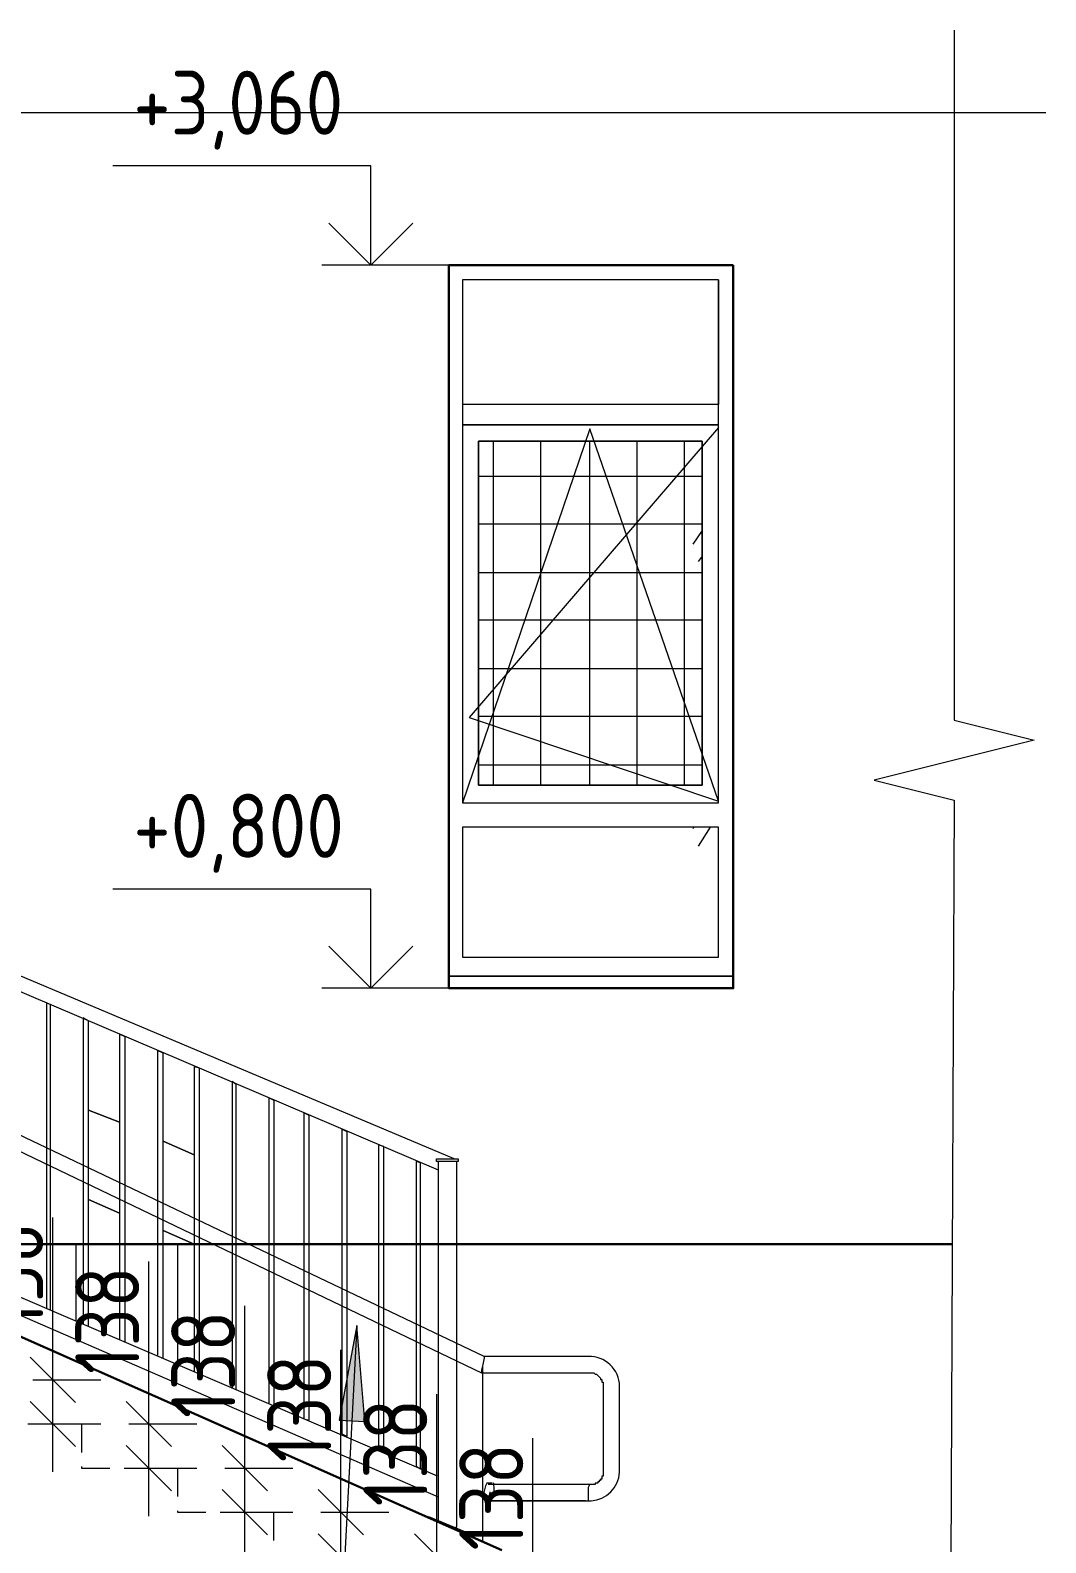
# Model space of a CAD drawing. Header units: millimetres. Extents: x 504091 to 2165846, y 135022 to 442887.
# Drawn here: x 1178321 to 1181494, y 263203 to 267930 of the extents above; entities that cross this region are included whole.
import ezdxf

# ---------------------------------------------------------------- set-up
doc = ezdxf.new("R2010")
doc.units = ezdxf.units.MM
doc.linetypes.add('Hidden', pattern=[7.14375, 4.7625, -2.38125])
doc.layers.get('Defpoints').update_dxf_attribs({"color": 255})
doc.layers.add('+АР_Вспомогательная', color=7, linetype='Continuous', lineweight=9)
doc.layers.add('размеры', color=7, linetype='Continuous', lineweight=9)
for name, color, linetype in [('PDF _Аннотация', 7, 'Continuous'), ('PDF _Линии', 7, 'Continuous'), ('PDF _Стены внутренние', 7, 'Continuous'), ('PDF _Стены наружные', 7, 'Continuous'), ('PDF _Текст', 7, 'Continuous'), ('PDF _Узлы', 7, 'Continuous')]:
    doc.layers.add(name, color=color, linetype=linetype)
for name, color, linetype, true_color in [('PDF _Ограждение', 7, 'Continuous', 0x7f7f7f), ('PDF _Окна', 7, 'Continuous', 0x383e42), ('PDF _Стены штриховка поверхности', 7, 'Continuous', 0xcacbcc)]:
    doc.layers.add(name, color=color, linetype=linetype, true_color=true_color)
doc.styles.add('GOST Common_1', font='GOST_Common.ttf', dxfattribs={"width": 0.9, "height": 250})
doc.styles.add('GOST Common_6', font='GOST_Common.ttf', dxfattribs={"width": 0.9, "height": 200})
doc.dimstyles.new('ADSK_Основной_2_5_мм', dxfattribs={"dimscale": 304.8, "dimtxt": 251.428749, "dimasz": 0.463911, "dimexe": 0.492126, "dimexo": 0.492126, "dimgap": 0.098425, "dimtad": 1, "dimdec": 3, "dimrnd": 0.001, "dimdsep": 46, "dimtxsty": 'GOST Common_1', "dimblk1": 'OBLIQUE', "dimblk2": 'OBLIQUE', "dimsah": 1, "dimcen": 0.09, "dimdle": 0.492126, "dimazin": 2, "dimtfac": 1, "dimtdec": 4, "dimtix": 1, "dimtmove": 0, "dimatfit": 3, "dimfxl": 0, "dimtvp": 1, "dimtolj": 1, "dimtzin": 0, "dimlwd": 20, "dimlwe": 20, "dimarcsym": 0})

# ---------------------------------------------------------------- blocks, each defined once
blk = doc.blocks.new('_Oblique')
at = {"color": 0, "linetype": 'ByBlock', "lineweight": -2}
blk.add_line((-0.5, -0.5), (0.5, 0.5), dxfattribs=at)
blk = doc.blocks.new('*D2155')
at = {"layer": 'Defpoints', "color": 0, "lineweight": 20, "transparency": 16777216}
for p in [(1177280.8, 263760.5), (1179680.8, 262989.6), (1179680.8, 262936.2)]:
    blk.add_point(p, dxfattribs=at)
at = {"layer": 'размеры', "color": 0, "transparency": 16777216}
for p, q in [((1177280.8, 263610.5), (1177280.8, 262786.2)), ((1177130.8, 262936.2), (1179830.8, 262936.2)), ((1179680.8, 262839.6), (1179680.8, 262786.2))]:
    blk.add_line(p, q, dxfattribs=at)
at = {"layer": 'размеры', "color": 0, "transparency": 16777216, "xscale": 141.4, "yscale": 141.4, "zscale": 141.4, "rotation": 180}
blk.add_blockref('_Oblique', (1177280.8, 262936.2), dxfattribs=at)
at = {"layer": 'размеры', "color": 0, "transparency": 16777216, "xscale": 141.4, "yscale": 141.4, "zscale": 141.4}
blk.add_blockref('_Oblique', (1179680.8, 262936.2), dxfattribs=at)
at = {"layer": 'размеры', "color": 0, "lineweight": 20, "transparency": 16777216, "insert": (1178480.8, 263066.2), "char_height": 200, "attachment_point": 5, "style": 'GOST Common_6'}
blk.add_mtext('\\A1;2400', dxfattribs=at)
blk = doc.blocks.new('*D2158')
at = {"layer": 'Defpoints', "color": 0, "lineweight": 20, "transparency": 16777216}
for p in [(1178179.1, 263712.3), (1178391.7, 263712.3), (1178180.8, 263574.3)]:
    blk.add_point(p, dxfattribs=at)
at = {"layer": 'размеры', "color": 0, "transparency": 16777216}
for p, q in [((1178391.7, 263712.3), (1178391.7, 264219.7)), ((1178329.1, 263712.3), (1178541.7, 263712.3)), ((1178391.7, 263424.3), (1178391.7, 263712.3)), ((1178330.8, 263574.3), (1178541.7, 263574.3))]:
    blk.add_line(p, q, dxfattribs=at)
at = {"layer": 'размеры', "color": 0, "transparency": 16777216, "xscale": 141.4, "yscale": 141.4, "zscale": 141.4}
for p, rotation in [((1178391.7, 263712.3), 90), ((1178391.7, 263574.3), 270)]:
    blk.add_blockref('_Oblique', p, dxfattribs=dict(at, rotation=rotation))
at = {"layer": 'размеры', "color": 0, "lineweight": 20, "transparency": 16777216, "insert": (1178261.7, 264036.7), "char_height": 200, "attachment_point": 5, "rotation": 90, "style": 'GOST Common_6'}
blk.add_mtext('\\A1;138', dxfattribs=at)
blk = doc.blocks.new('*D2159')
at = {"layer": 'Defpoints', "color": 0, "lineweight": 20, "transparency": 16777216}
for p in [(1178479.1, 263574.3), (1178691.7, 263574.3), (1178480.8, 263436.3)]:
    blk.add_point(p, dxfattribs=at)
at = {"layer": 'размеры', "color": 0, "transparency": 16777216}
for p, q in [((1178691.7, 263574.3), (1178691.7, 264081.7)), ((1178629.1, 263574.3), (1178841.7, 263574.3)), ((1178691.7, 263286.3), (1178691.7, 263574.3)), ((1178630.8, 263436.3), (1178841.7, 263436.3))]:
    blk.add_line(p, q, dxfattribs=at)
at = {"layer": 'размеры', "color": 0, "transparency": 16777216, "xscale": 141.4, "yscale": 141.4, "zscale": 141.4}
for p, rotation in [((1178691.7, 263574.3), 90), ((1178691.7, 263436.3), 270)]:
    blk.add_blockref('_Oblique', p, dxfattribs=dict(at, rotation=rotation))
at = {"layer": 'размеры', "color": 0, "lineweight": 20, "transparency": 16777216, "insert": (1178561.7, 263898.7), "char_height": 200, "attachment_point": 5, "rotation": 90, "style": 'GOST Common_6'}
blk.add_mtext('\\A1;138', dxfattribs=at)
blk = doc.blocks.new('*D2160')
at = {"layer": 'Defpoints', "color": 0, "lineweight": 20, "transparency": 16777216}
for p in [(1178779.1, 263436.3), (1178991.7, 263436.3), (1178780.8, 263298.3)]:
    blk.add_point(p, dxfattribs=at)
at = {"layer": 'размеры', "color": 0, "transparency": 16777216}
for p, q in [((1178991.7, 263436.3), (1178991.7, 263943.7)), ((1178929.1, 263436.3), (1179141.7, 263436.3)), ((1178991.7, 263148.3), (1178991.7, 263436.3)), ((1178930.8, 263298.3), (1179141.7, 263298.3))]:
    blk.add_line(p, q, dxfattribs=at)
at = {"layer": 'размеры', "color": 0, "transparency": 16777216, "xscale": 141.4, "yscale": 141.4, "zscale": 141.4}
for p, rotation in [((1178991.7, 263436.3), 90), ((1178991.7, 263298.3), 270)]:
    blk.add_blockref('_Oblique', p, dxfattribs=dict(at, rotation=rotation))
at = {"layer": 'размеры', "color": 0, "lineweight": 20, "transparency": 16777216, "insert": (1178861.7, 263760.7), "char_height": 200, "attachment_point": 5, "rotation": 90, "style": 'GOST Common_6'}
blk.add_mtext('\\A1;138', dxfattribs=at)
blk = doc.blocks.new('*D2161')
at = {"layer": 'Defpoints', "color": 0, "lineweight": 20, "transparency": 16777216}
for p in [(1179079.1, 263298.3), (1179291.7, 263298.3), (1179080.8, 263160.3)]:
    blk.add_point(p, dxfattribs=at)
at = {"layer": 'размеры', "color": 0, "transparency": 16777216}
for p, q in [((1179291.7, 263298.3), (1179291.7, 263805.7)), ((1179229.1, 263298.3), (1179441.7, 263298.3)), ((1179291.7, 263010.3), (1179291.7, 263298.3)), ((1179230.8, 263160.3), (1179441.7, 263160.3))]:
    blk.add_line(p, q, dxfattribs=at)
at = {"layer": 'размеры', "color": 0, "transparency": 16777216, "xscale": 141.4, "yscale": 141.4, "zscale": 141.4}
for p, rotation in [((1179291.7, 263298.3), 90), ((1179291.7, 263160.3), 270)]:
    blk.add_blockref('_Oblique', p, dxfattribs=dict(at, rotation=rotation))
at = {"layer": 'размеры', "color": 0, "lineweight": 20, "transparency": 16777216, "insert": (1179161.7, 263622.7), "char_height": 200, "attachment_point": 5, "rotation": 90, "style": 'GOST Common_6'}
blk.add_mtext('\\A1;138', dxfattribs=at)
blk = doc.blocks.new('*D2162')
at = {"layer": 'Defpoints', "color": 0, "lineweight": 20, "transparency": 16777216}
for p in [(1179379.1, 263160.3), (1179591.7, 263160.3), (1179380.8, 263022.3)]:
    blk.add_point(p, dxfattribs=at)
at = {"layer": 'размеры', "color": 0, "transparency": 16777216}
for p, q in [((1179591.7, 263160.3), (1179591.7, 263667.7)), ((1179529.1, 263160.3), (1179741.7, 263160.3)), ((1179591.7, 262872.3), (1179591.7, 263160.3)), ((1179530.8, 263022.3), (1179741.7, 263022.3))]:
    blk.add_line(p, q, dxfattribs=at)
at = {"layer": 'размеры', "color": 0, "transparency": 16777216, "xscale": 141.4, "yscale": 141.4, "zscale": 141.4}
for p, rotation in [((1179591.7, 263160.3), 90), ((1179591.7, 263022.3), 270)]:
    blk.add_blockref('_Oblique', p, dxfattribs=dict(at, rotation=rotation))
at = {"layer": 'размеры', "color": 0, "lineweight": 20, "transparency": 16777216, "insert": (1179461.7, 263484.7), "char_height": 200, "attachment_point": 5, "rotation": 90, "style": 'GOST Common_6'}
blk.add_mtext('\\A1;138', dxfattribs=at)
blk = doc.blocks.new('*D2163')
at = {"layer": 'Defpoints', "color": 0, "lineweight": 20, "transparency": 16777216}
for p in [(1179679.1, 263022.3), (1179891.7, 263022.3), (1179680.8, 262884.3)]:
    blk.add_point(p, dxfattribs=at)
at = {"layer": 'размеры', "color": 0, "transparency": 16777216}
for p, q in [((1179891.7, 263022.3), (1179891.7, 263529.7)), ((1179829.1, 263022.3), (1180041.7, 263022.3)), ((1179891.7, 262734.3), (1179891.7, 263022.3)), ((1179830.8, 262884.3), (1180041.7, 262884.3))]:
    blk.add_line(p, q, dxfattribs=at)
at = {"layer": 'размеры', "color": 0, "transparency": 16777216, "xscale": 141.4, "yscale": 141.4, "zscale": 141.4}
for p, rotation in [((1179891.7, 263022.3), 90), ((1179891.7, 262884.3), 270)]:
    blk.add_blockref('_Oblique', p, dxfattribs=dict(at, rotation=rotation))
at = {"layer": 'размеры', "color": 0, "lineweight": 20, "transparency": 16777216, "insert": (1179761.7, 263346.7), "char_height": 200, "attachment_point": 5, "rotation": 90, "style": 'GOST Common_6'}
blk.add_mtext('\\A1;138', dxfattribs=at)

msp = doc.modelspace()

# ---------------------------------------------------------------- hatches: boundary and pattern name
at = {"layer": 'PDF _Аннотация', "transparency": 33554687}
msp.add_hatch(color=256, dxfattribs=at).paths.add_polyline_path([(1179366.3856, 263586.0645), (1179340.9899, 263882.3469), (1179285.966, 263586.0645), (1179366.3856, 263581.8319)])
at = {"layer": 'PDF _Ограждение', "true_color": 0xf7fbf5, "transparency": 33554559}
msp.add_hatch(color=7, dxfattribs=at).paths.add_polyline_path([(1179573.7833, 263281.3169), (1179565.318, 263285.5495), (1179565.318, 263281.3169), (1179649.9702, 263247.456), (1179662.668, 263238.9908), (1179675.3658, 263234.7582), (1179675.3658, 263238.9908), (1179658.4354, 263247.456)])

# ---------------------------------------------------------------- linework, layer by layer
at = {"layer": '+АР_Вспомогательная', "color": 7, "linetype": 'Continuous', "ltscale": 50}
for points in [[(1174264.1605, 267673.1313), (1177832.6094, 267673.1313), (1177895.1094, 267923.1313), (1178020.1094, 267423.1313), (1178082.6094, 267673.1313), (1181493.8528, 267673.1313)], [(1181207.8478, 267930.3938), (1181207.8478, 265774.273), (1181457.8478, 265711.773), (1180957.8478, 265586.773), (1181207.8478, 265524.273), (1181195.0778, 262665.5389)]]:
    msp.add_lwpolyline(points, dxfattribs=at)
at = {"layer": 'PDF _Аннотация', "lineweight": 20}
for p, q in [((1179674.9554, 267196.4775), (1179232.2281, 267196.4775)), ((1179674.9554, 264936.2658), (1179232.2281, 264936.2658))]:
    msp.add_line(p, q, dxfattribs=at)
for points in [[(1179253.663, 267327.675), (1179384.8605, 267196.4775), (1179384.8605, 267506.1037), (1178579.3076, 267506.1037)], [(1179384.8605, 267196.4775), (1179516.0581, 267327.675)], [(1179253.663, 265067.4634), (1179384.8605, 264936.2658), (1179384.8605, 265245.892), (1178579.3076, 265245.892)], [(1179384.8605, 264936.2658), (1179516.0581, 265067.4634)]]:
    msp.add_lwpolyline(points, dxfattribs=at)
at = {"layer": 'PDF _Аннотация', "lineweight": 9}
msp.add_lwpolyline([(1179340.9899, 263882.3469), (1179214.0117, 261448.5985), (1180166.3481, 261448.5985)], dxfattribs=at)
msp.add_lwpolyline([(1179340.9899, 263882.3469), (1179285.966, 263586.0645), (1179366.3856, 263581.8319)], close=True, dxfattribs=at)
at = {"layer": 'PDF _Линии', "lineweight": 30}
msp.add_line((1179793.8788, 263179.7343), (1177305.1064, 264284.4445), dxfattribs=at)
msp.add_lwpolyline([(1180517.6544, 267196.4775), (1180517.6544, 264936.2658), (1180517.6544, 266235.6759), (1180517.6544, 264936.2658), (1179628.8071, 264936.2658), (1179628.8071, 267196.4775)], close=True, dxfattribs=at)
at = {"layer": 'PDF _Линии', "lineweight": 9, "ltscale": 3.360255}
msp.add_lwpolyline([(1180471.0957, 266688.5647), (1179692.2962, 265782.7871), (1180471.0957, 265520.3655), (1180068.9982, 266684.3321), (1179671.1332, 265516.1329)], dxfattribs=at)
at = {"layer": 'PDF _Линии', "lineweight": 9}
msp.add_lwpolyline([(1180420.3045, 266646.2387), (1179721.9245, 266646.2387), (1179721.9245, 265571.1568), (1180420.3045, 265571.1568)], close=True, dxfattribs=at)
at = {"layer": 'PDF _Линии', "lineweight": 30, "ltscale": 96.897667}
msp.add_lwpolyline([(1177643.7149, 264136.3033), (1181203.8376, 264136.3033)], dxfattribs=at)
at = {"layer": 'PDF _Ограждение', "color": 7, "lineweight": 9}
for p, q in [((1179734.6223, 263759.9077), (1179730.3897, 263742.9772)), ((1179730.3897, 263742.9772), (1179730.3897, 263734.512)), ((1179738.8549, 263781.0707), (1179734.6223, 263759.9077)), ((1180064.7656, 263785.3033), (1179738.8549, 263785.3033)), ((1179738.8549, 263785.3033), (1179738.8549, 263781.0707)), ((1179730.3897, 263734.512), (1180064.7656, 263734.512)), ((1180064.7656, 263734.512), (1180068.9982, 263734.512)), ((1180068.9982, 263734.512), (1180073.2308, 263734.512)), ((1180073.2308, 263734.512), (1180077.4634, 263734.512)), ((1180077.4634, 263734.512), (1180081.696, 263734.512)), ((1180081.696, 263734.512), (1180085.9286, 263730.2794)), ((1180085.9286, 263730.2794), (1180090.1612, 263730.2794)), ((1180090.1612, 263730.2794), (1180094.3938, 263726.0468)), ((1180094.3938, 263726.0468), (1180098.6264, 263721.8142)), ((1180098.6264, 263721.8142), (1180102.859, 263717.5816)), ((1180102.859, 263717.5816), (1180102.859, 263713.349)), ((1180102.859, 263713.349), (1180107.0916, 263713.349)), ((1180107.0916, 263713.349), (1180107.0916, 263709.1164)), ((1180107.0916, 263709.1164), (1180107.0916, 263704.8838)), ((1180107.0916, 263704.8838), (1180111.3242, 263704.8838)), ((1180111.3242, 263704.8838), (1180111.3242, 263700.6512)), ((1180111.3242, 263700.6512), (1180111.3242, 263696.4186)), ((1180111.3242, 263696.4186), (1180111.3242, 263692.186)), ((1180111.3242, 263692.186), (1180111.3242, 263423.3968)), ((1180162.1155, 263423.3968), (1180162.1155, 263692.186)), ((1180111.3242, 263410.6989), (1180107.0916, 263410.6989)), ((1180107.0916, 263410.6989), (1180107.0916, 263406.4663)), ((1180111.3242, 263423.3968), (1180111.3242, 263419.1641)), ((1180111.3242, 263419.1641), (1180111.3242, 263414.9315)), ((1180111.3242, 263414.9315), (1180111.3242, 263410.6989)), ((1179738.8549, 263364.1403), (1179734.6223, 263347.2098)), ((1179743.0875, 263381.0707), (1179738.8549, 263364.1403)), ((1179747.3201, 263389.5359), (1179743.0875, 263381.0707)), ((1179764.2505, 263389.5359), (1179747.3201, 263389.5359)), ((1180068.9982, 263385.3033), (1179751.5527, 263385.3033)), ((1180064.7656, 263376.8381), (1180068.9982, 263385.3033)), ((1180064.7656, 263359.9077), (1180064.7656, 263376.8381)), ((1180073.2308, 263385.3033), (1180068.9982, 263385.3033)), ((1180077.4634, 263385.3033), (1180073.2308, 263385.3033)), ((1180081.696, 263385.3033), (1180077.4634, 263385.3033)), ((1180085.9286, 263385.3033), (1180081.696, 263385.3033)), ((1180090.1612, 263389.5359), (1180085.9286, 263389.5359)), ((1180085.9286, 263389.5359), (1180085.9286, 263385.3033)), ((1180094.3938, 263389.5359), (1180090.1612, 263389.5359)), ((1180098.6264, 263393.7685), (1180094.3938, 263393.7685)), ((1180094.3938, 263393.7685), (1180094.3938, 263389.5359)), ((1180102.859, 263398.0011), (1180098.6264, 263398.0011)), ((1180098.6264, 263398.0011), (1180098.6264, 263393.7685)), ((1180107.0916, 263402.2337), (1180102.859, 263402.2337)), ((1180102.859, 263402.2337), (1180102.859, 263398.0011)), ((1180107.0916, 263406.4663), (1180107.0916, 263402.2337)), ((1179734.6223, 263347.2098), (1179734.6223, 263338.7446)), ((1179734.6223, 263338.7446), (1179764.2505, 263338.7446)), ((1179751.5527, 263334.512), (1180064.7656, 263334.512)), ((1180064.7656, 263342.9772), (1180064.7656, 263359.9077)), ((1180064.7656, 263334.512), (1180064.7656, 263342.9772)), ((1180064.7656, 263334.512), (1180068.9982, 263334.512)), ((1180068.9982, 263334.512), (1180073.2308, 263334.512))]:
    msp.add_line(p, q, dxfattribs=at)
at = {"layer": 'PDF _Ограждение', "color": 7, "lineweight": 0, "true_color": 0xfafafa}
for p, q in [((1180064.7656, 263385.3033), (1180064.7656, 263385.3033)), ((1180064.7656, 263385.3033), (1180064.7656, 263385.3033)), ((1180064.7656, 263385.3033), (1180064.7656, 263385.3033)), ((1180145.1851, 263372.6055), (1180145.1851, 263372.6055)), ((1180145.1851, 263372.6055), (1180145.1851, 263372.6055)), ((1180145.1851, 263372.6055), (1180145.1851, 263372.6055)), ((1180056.3004, 263334.512), (1179751.5527, 263334.512)), ((1179751.5527, 263334.512), (1180056.3004, 263334.512))]:
    msp.add_line(p, q, dxfattribs=at)
at = {"layer": 'PDF _Ограждение', "color": 250, "lineweight": 0, "true_color": 0x383e42}
msp.add_line((1179734.6223, 263338.7446), (1179734.6223, 263338.7446), dxfattribs=at)
msp.add_line((1179734.6223, 263338.7446), (1179734.6223, 263338.7446), dxfattribs=at)
msp.add_line((1179734.6223, 263338.7446), (1179734.6223, 263338.7446), dxfattribs=at)
at = {"layer": 'PDF _Ограждение', "color": 7, "lineweight": 9}
for points in [[(1179645.7376, 264402.9575), (1177114.6391, 265469.5742), (1177114.6391, 265427.2481), (1179594.9463, 264369.0966)], [(1178384.421, 263928.9056), (1178384.421, 264885.4746), (1178371.7231, 264889.7072), (1178371.7231, 263937.3708)], [(1178502.9339, 263882.3469), (1178502.9339, 264834.6833), (1178486.0035, 264843.1485), (1178486.0035, 263886.5795)], [(1178617.2143, 263831.5557), (1178617.2143, 264783.892), (1178600.2839, 264792.3572), (1178600.2839, 263835.7883)], [(1178735.7273, 263780.7644), (1178735.7273, 264733.1008), (1178718.7968, 264741.566), (1178718.7968, 263789.2296)], [(1178850.0076, 263729.9731), (1178850.0076, 264686.5421), (1178833.0772, 264690.7747), (1178833.0772, 263738.4383)], [(1178964.288, 263683.4145), (1178964.288, 264635.7508), (1178951.5902, 264644.216), (1178951.5902, 263687.6471)], [(1179082.801, 263632.6232), (1179082.801, 264584.9595), (1179065.8705, 264593.4248), (1179065.8705, 263636.8558)], [(1179594.9463, 264394.4923), (1179594.9463, 263272.8517)], [(1179649.9702, 263251.6886), (1179654.2028, 263251.6886), (1179654.2028, 264394.4923)], [(1179565.318, 263281.3169), (1179565.318, 263285.5495), (1179675.3658, 263238.9908), (1179675.3658, 263234.7582)]]:
    msp.add_lwpolyline(points, dxfattribs=at)
at = {"layer": 'PDF _Ограждение', "color": 7, "lineweight": 9, "ltscale": 1.100629}
for points in [[(1179738.8549, 263785.3033), (1177114.6391, 265036.3033)], [(1177114.6391, 264989.7446), (1179730.3897, 263734.512)], [(1179593.3307, 263410.989), (1177114.6391, 264473.6896)], [(1177114.6391, 264424.4218), (1179594.9463, 263346.1462)]]:
    msp.add_lwpolyline(points, dxfattribs=at)
at = {"layer": 'PDF _Ограждение', "color": 7, "lineweight": 9}
for points in [[(1179192.8487, 263586.0645), (1179192.8487, 264538.4009), (1179175.9183, 264546.8661), (1179175.9183, 263590.2971)], [(1179311.3617, 263535.2732), (1179311.3617, 264487.6096), (1179294.4313, 264496.0748), (1179294.4313, 263543.7385)], [(1179425.642, 263484.482), (1179425.642, 264441.0509), (1179408.7116, 264445.2835), (1179408.7116, 263492.9472)], [(1179590.7137, 264402.9575), (1179658.4354, 264402.9575), (1179658.4354, 264394.4923), (1179590.7137, 264394.4923)], [(1179539.9224, 263433.6907), (1179539.9224, 264390.2597), (1179527.2246, 264394.4923), (1179527.2246, 263442.1559)]]:
    msp.add_lwpolyline(points, close=True, dxfattribs=at)
at = {"layer": 'PDF _Ограждение', "color": 7, "lineweight": 0, "true_color": 0xfafafa}
msp.add_lwpolyline([(1180090.1612, 263730.2794), (1180090.1612, 263730.2794), (1180090.1612, 263730.2794)], close=True, dxfattribs=at)
at = {"layer": 'PDF _Ограждение', "color": 7, "lineweight": 9}
for centre, radius, start, end in [((1180068.1872, 263691.4344), 93.9313, 0.458453, 92.0876071), ((1180067.94, 263428.6875), 94.324, 273.215484, 356.784516), ((1179562.8154, 263366.9756), 207.3817, 359.320881, 4.225331)]:
    msp.add_arc(centre, radius, start, end, dxfattribs=at)
for points in [[(1179769.6335, 263382.2553), (1179769.2327, 263387.0607), (1179768.6669, 263389.7964), (1179768.0741, 263389.7964)], [(1179754.5207, 263340.9918), (1179754.6203, 263340.5073), (1179754.7232, 263340.1082), (1179754.8285, 263339.798)], [(1179755.3763, 263339.0046), (1179756.5451, 263339.0046), (1179757.4926, 263349.4271), (1179757.4926, 263362.2839)]]:
    msp.add_open_spline(points, degree=3, dxfattribs=at)
at = {"layer": 'PDF _Ограждение', "color": 7, "true_color": 0xfafafa, "transparency": 33554559}
for points in [[(1180111.3242, 263342.9772), (1180107.0916, 263342.9772), (1180107.0916, 263342.9772)], [(1180119.7894, 263347.2098), (1180111.3242, 263342.9772), (1180111.3242, 263342.9772)]]:
    msp.add_solid(points, dxfattribs=at)
at = {"layer": 'PDF _Окна', "color": 7, "lineweight": 9}
for points in [[(1180471.0957, 267149.9188), (1180471.0957, 266760.5191), (1180471.0957, 267149.9188), (1179671.1332, 267149.9188), (1179671.1332, 266760.5191), (1179671.1332, 266697.03), (1179671.1332, 265516.1329)], [(1179671.1332, 266760.5191), (1179671.1332, 266760.5191)], [(1179671.1332, 266697.03), (1179671.1332, 266697.03)], [(1179671.1332, 266697.03), (1179671.1332, 266697.03)], [(1180420.3045, 265571.1568), (1180420.3045, 266646.2387)], [(1180420.3045, 266366.8867), (1180390.6762, 266324.5606)], [(1180420.3045, 266286.4672), (1180407.6067, 266269.5367)], [(1179671.1332, 265516.1329), (1179671.1332, 265516.1329)], [(1180394.9088, 265439.946), (1180390.6762, 265435.7134)], [(1180445.7001, 265439.946), (1180407.6067, 265380.6895)], [(1180471.0957, 265033.6158), (1180471.0957, 265439.946)], [(1179628.8071, 264974.3593), (1180517.6544, 264974.3593), (1179628.8071, 264974.3593)]]:
    msp.add_lwpolyline(points, dxfattribs=at)
for points in [[(1180471.0957, 266760.5191), (1179671.1332, 266760.5191), (1179671.1332, 266697.03), (1180471.0957, 266697.03)], [(1180471.0957, 265516.1329), (1180471.0957, 266697.03), (1179671.1332, 266697.03), (1179671.1332, 265516.1329)], [(1180420.3045, 265571.1568), (1179721.9245, 265571.1568), (1179721.9245, 266646.2387), (1180420.3045, 266646.2387)], [(1180471.0957, 265033.6158), (1180471.0957, 265439.946), (1179671.1332, 265439.946), (1179671.1332, 265033.6158)]]:
    msp.add_lwpolyline(points, close=True, dxfattribs=at)
at = {"layer": 'PDF _Окна', "lineweight": 0}
msp.add_lwpolyline([(1180517.6544, 264936.2658), (1179628.8071, 264936.2658), (1180517.6544, 264936.2658)], dxfattribs=at)
at = {"layer": 'PDF _Стены внутренние', "lineweight": 18}
msp.add_lwpolyline([(1180517.6544, 266235.6759), (1180517.6544, 267196.4775)], dxfattribs=at)
at = {"layer": 'PDF _Стены внутренние', "color": 33, "true_color": 0xdf8d79, "transparency": 33554559}
for points in [[(1180517.6544, 266307.6302), (1180517.6544, 266235.6759), (1180517.6544, 266235.6759)], [(1180517.6544, 264957.4289), (1180517.6544, 264936.2658), (1180517.6544, 264936.2658)]]:
    msp.add_solid(points, dxfattribs=at)
at = {"layer": 'PDF _Стены наружные', "color": 31, "lineweight": 0, "true_color": 0xf4cc95}
msp.add_lwpolyline([(1180517.6544, 267196.4775), (1180517.6544, 267196.4775), (1180517.6544, 267196.4775)], close=True, dxfattribs=at)
at = {"layer": 'PDF _Стены наружные', "lineweight": 18}
msp.add_lwpolyline([(1180517.6544, 266235.6759), (1180517.6544, 267196.4775), (1180517.6544, 264936.2658)], dxfattribs=at)
at = {"layer": 'PDF _Стены наружные', "color": 254, "lineweight": 0, "true_color": 0xe2e2e2}
msp.add_lwpolyline([(1180517.6544, 264936.2658), (1180517.6544, 264936.2658), (1180517.6544, 264936.2658)], close=True, dxfattribs=at)
msp.add_lwpolyline([(1180517.6544, 264936.2658), (1180517.6544, 264936.2658), (1180517.6544, 264936.2658)], close=True, dxfattribs=at)
at = {"layer": 'PDF _Стены наружные', "linetype": 'Hidden', "lineweight": 18, "ltscale": 18.626026}
msp.add_lwpolyline([(1177280.8071, 264126.3033), (1177280.8071, 263988.3033), (1177580.8071, 263988.3033), (1177580.8071, 263850.3033), (1177880.8071, 263850.3033), (1177880.8071, 263712.3033), (1178180.8071, 263712.3033), (1178180.8071, 263574.3033), (1178480.8071, 263574.3033), (1178480.8071, 263436.3033), (1178780.8071, 263436.3033), (1178780.8071, 263298.3033), (1179080.8071, 263298.3033), (1179080.8071, 263160.3033), (1179380.8071, 263160.3033), (1179380.8071, 263022.3033), (1179680.8071, 263022.3033), (1179680.8071, 262884.3033), (1179812.8071, 262883.4519)], dxfattribs=at)
at = {"layer": 'PDF _Стены наружные', "color": 31, "true_color": 0xf4cc95, "transparency": 33554559}
for points in [[(1180517.6544, 267196.4775), (1180517.6544, 266235.6759), (1180517.6544, 266235.6759)], [(1180517.6544, 266235.6759), (1180517.6544, 266235.6759), (1180517.6544, 267196.4775)], [(1180517.6544, 266235.6759), (1180517.6544, 264957.4289), (1180517.6544, 264957.4289)], [(1180517.6544, 264957.4289), (1180517.6544, 264957.4289), (1180517.6544, 266235.6759)], [(1180517.6544, 264957.4289), (1180517.6544, 264936.2658), (1180517.6544, 264936.2658)], [(1180517.6544, 264936.2658), (1180517.6544, 264936.2658), (1180517.6544, 264957.4289)]]:
    msp.add_solid(points, dxfattribs=at)
at = {"layer": 'PDF _Стены наружные', "color": 254, "true_color": 0xe2e2e2, "transparency": 33554559}
msp.add_solid([(1180517.6544, 264957.4289), (1180517.6544, 264936.2658), (1180517.6544, 264936.2658)], dxfattribs=at)
at = {"layer": 'PDF _Стены штриховка поверхности', "color": 250, "lineweight": 0, "true_color": 0x3a3a3a}
msp.add_line((1180068.9982, 263385.3033), (1180068.9982, 263385.3033), dxfattribs=at)
msp.add_line((1180068.9982, 263385.3033), (1180068.9982, 263385.3033), dxfattribs=at)
at = {"layer": 'PDF _Стены штриховка поверхности', "lineweight": 0}
for points in [[(1178600.2839, 264517.2378), (1178502.9339, 264555.3313), (1178600.2839, 264517.2378)], [(1178833.0772, 264415.6553), (1178735.7273, 264457.9814), (1178833.0772, 264415.6553)], [(1178600.2839, 264233.6532), (1178502.9339, 264275.9793), (1178600.2839, 264233.6532)], [(1178833.0772, 264136.3033), (1178735.7273, 264178.6294), (1178833.0772, 264136.3033)]]:
    msp.add_lwpolyline(points, dxfattribs=at)
for points in [[(1178735.7273, 264457.9814), (1178735.7273, 264457.9814), (1178735.7273, 264457.9814)], [(1178371.7231, 264390.2597), (1178371.7231, 264390.2597), (1178371.7231, 264390.2597)], [(1179065.8705, 264373.3292), (1179065.8705, 264373.3292), (1179065.8705, 264373.3292)], [(1179175.9183, 264326.7706), (1179175.9183, 264326.7706), (1179175.9183, 264326.7706)], [(1178502.9339, 264275.9793), (1178502.9339, 264275.9793), (1178502.9339, 264275.9793)], [(1178735.7273, 264178.6294), (1178735.7273, 264178.6294), (1178735.7273, 264178.6294)]]:
    msp.add_lwpolyline(points, close=True, dxfattribs=at)
at = {"layer": 'PDF _Стены штриховка поверхности', "color": 7, "lineweight": 9}
for points in [[(1178464.8405, 263895.0448), (1178464.8405, 264136.3033)], [(1178782.2859, 263759.6014), (1178782.2859, 264136.3033)], [(1179734.6223, 263209.3626), (1179734.6223, 263755.3688)]]:
    msp.add_lwpolyline(points, dxfattribs=at)
at = {"layer": 'PDF _Стены штриховка поверхности', "color": 250, "lineweight": 0, "true_color": 0x3a3a3a}
msp.add_lwpolyline([(1179175.9183, 264047.4186), (1179175.9183, 264047.4186), (1179175.9183, 264047.4186)], close=True, dxfattribs=at)
at = {"layer": 'PDF _Узлы', "color": 251, "lineweight": 9, "true_color": 0x494949}
for points in [[(1179768.4831, 265571.1568), (1179768.4831, 266646.2387)], [(1179916.6244, 265571.1568), (1179916.6244, 266646.2387)], [(1180068.9982, 265571.1568), (1180068.9982, 266646.2387)], [(1180217.1394, 265571.1568), (1180217.1394, 266646.2387)], [(1180365.2806, 265571.1568), (1180365.2806, 266646.2387)], [(1179721.9245, 266536.1909), (1180420.3045, 266536.1909)], [(1179721.9245, 266388.0497), (1180420.3045, 266388.0497)], [(1179721.9245, 266235.6759), (1180420.3045, 266235.6759)], [(1179721.9245, 266087.5347), (1180420.3045, 266087.5347)], [(1179721.9245, 265935.1609), (1180420.3045, 265935.1609)], [(1179721.9245, 265787.0197), (1180420.3045, 265787.0197)], [(1179721.9245, 265634.6458), (1180420.3045, 265634.6458)]]:
    msp.add_lwpolyline(points, dxfattribs=at)

# ---------------------------------------------------------------- texts
at = {"layer": 'PDF _Текст', "char_height": 200, "attachment_point": 4, "style": 'GOST Common_6'}
for s, insert in [('+3,060', (1178643.05, 267680.591)), ('+0,800', (1178643.05, 265420.3794))]:
    msp.add_mtext(s, dxfattribs=dict(at, insert=insert))

# ---------------------------------------------------------------- dimensions: what is measured, and where the dimension line sits
at = {"layer": 'размеры', "lineweight": 20}
for base, p1, p2, picture, middle in [((1178391.669, 263712.3033), (1178180.8071, 263574.3033), (1178179.1404, 263712.3033), '*D2158', (1178391.669, 264036.7033)), ((1178691.669, 263574.3033), (1178480.8071, 263436.3033), (1178479.1404, 263574.3033), '*D2159', (1178691.669, 263898.7033)), ((1178991.669, 263436.3033), (1178780.8071, 263298.3033), (1178779.1404, 263436.3033), '*D2160', (1178991.669, 263760.7033)), ((1179291.669, 263298.3033), (1179080.8071, 263160.3033), (1179079.1404, 263298.3033), '*D2161', (1179291.669, 263622.7033)), ((1179591.669, 263160.3033), (1179380.8071, 263022.3033), (1179379.1404, 263160.3033), '*D2162', (1179591.669, 263484.7033)), ((1179891.669, 263022.3033), (1179680.8071, 262884.3033), (1179679.1404, 263022.3033), '*D2163', (1179891.669, 263346.7033))]:
    dim = msp.add_linear_dim(base=base, p1=p1, p2=p2, angle=90, dimstyle='ADSK_Основной_2_5_мм', override={"dimpost": '<>', "dimtxsty": 'GOST Common_6', "dimfxl": 1530, "dimlwd": 65535, "dimlwe": 65535}, dxfattribs=at)
    dim.commit()
    dim.dimension.update_dxf_attribs({"geometry": picture, "text_midpoint": middle, "dimtype": 160})
dim = msp.add_linear_dim(base=(1179680.8071, 262936.2183), p1=(1177280.8071, 263760.4501), p2=(1179680.8071, 262989.6069), dimstyle='ADSK_Основной_2_5_мм', override={"dimpost": '<>', "dimtxsty": 'GOST Common_6', "dimfxl": 1530, "dimlwd": 65535, "dimlwe": 65535}, dxfattribs=at)
dim.commit()
dim.dimension.update_dxf_attribs({"geometry": '*D2155', "text_midpoint": (1178480.8071, 263066.2183)})

doc.saveas('drawing.dxf')
